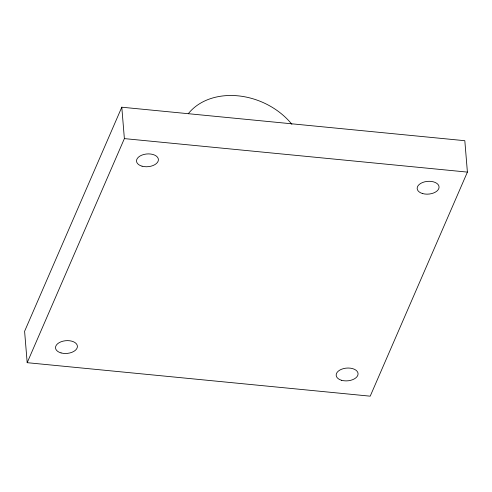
<?xml version="1.0" encoding="UTF-8"?>
<svg xmlns="http://www.w3.org/2000/svg" width="492" height="492" viewBox="0 0 492 492"><rect width="100%" height="100%" fill="white"/><g stroke="black" fill="none" stroke-linecap="round" stroke-linejoin="round"><path stroke-width="0.74" d="M121.795 107.207L24.6 331.288L27.183 362.684L370.205 396.177L467.4 172.102L464.817 140.7L121.795 107.207L124.378 138.609L27.183 362.684M124.378 138.609L467.4 172.102M188.276 113.738A64.581 50.135 23.4 0 1 291.904 124.304M61.063 352.924A10.978 6.39 -4.7 0 0 77.416 346.417A10.978 6.39 -4.7 0 0 60.916 341.835A10.978 6.39 -4.7 0 0 61.063 352.924M142.059 166.191A10.978 6.39 -4.7 0 0 158.412 159.685A10.978 6.39 -4.7 0 0 141.911 155.103A10.978 6.39 -4.7 0 0 142.059 166.191M422.714 193.596A10.978 6.39 -4.7 0 0 439.073 187.089A10.978 6.39 -4.7 0 0 422.567 182.507A10.978 6.39 -4.7 0 0 422.714 193.596M341.719 380.328A10.978 6.39 -4.7 0 0 358.078 373.815A10.978 6.39 -4.7 0 0 341.571 369.24A10.978 6.39 -4.7 0 0 341.719 380.328"/></g></svg>
